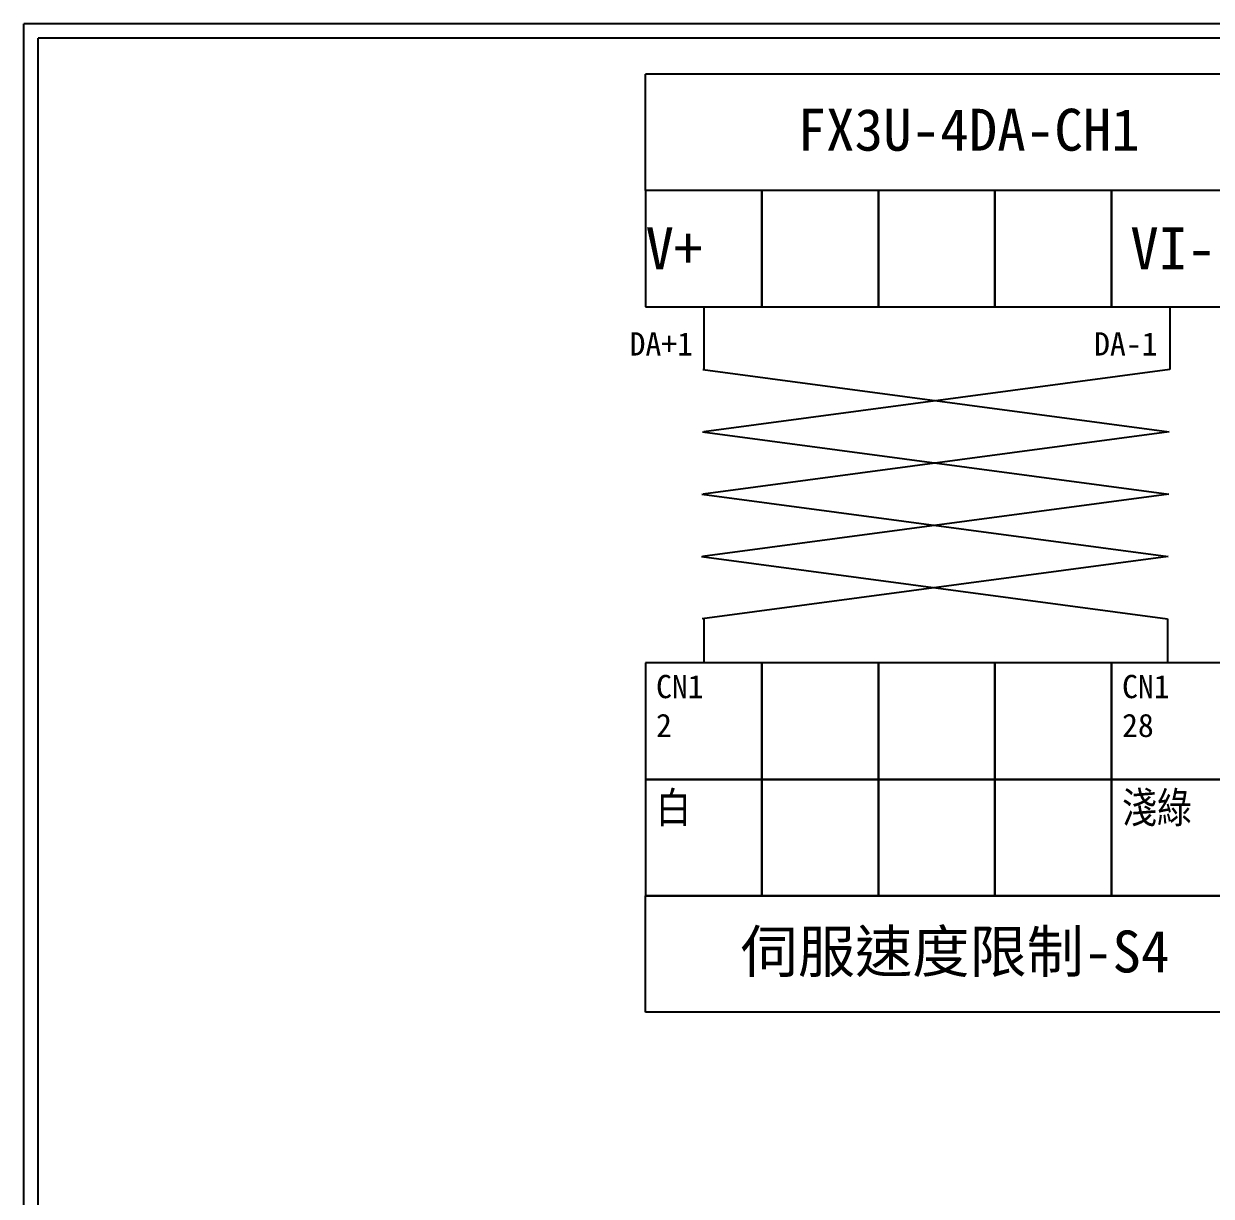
# Model space of a CAD drawing. Extents: x 10 to 297, y 3 to 207.
# Drawn here: x 10 to 111.9, y 106.3 to 207 of the extents above; entities that cross this region are included whole.
import ezdxf

# ---------------------------------------------------------------- set-up
doc = ezdxf.new("R2010")
doc.units = 0
doc.layers.get('0').update_dxf_attribs({"linetype": 'CONTINUOUS'})
doc.layers.add('圖框層', color=7, linetype='CONTINUOUS')
doc.styles.add('STSL', font='KAIU.TTF')

msp = doc.modelspace()

# ---------------------------------------------------------------- linework, layer by layer
for p, q in [((63.36, 192.65), (63.36, 202.65)), ((113.36, 202.65), (63.36, 202.65)), ((63.36, 192.65), (63.36, 182.65)), ((73.36, 192.65), (63.36, 192.65)), ((73.36, 182.65), (73.36, 192.65)), ((73.36, 192.65), (73.36, 182.65)), ((83.36, 192.65), (73.36, 192.65)), ((83.36, 182.65), (83.36, 192.65)), ((83.36, 192.65), (83.36, 182.65)), ((93.36, 192.65), (83.36, 192.65)), ((93.36, 182.65), (93.36, 192.65)), ((93.36, 192.65), (93.36, 182.65)), ((103.36, 192.65), (93.36, 192.65)), ((103.36, 182.65), (103.36, 192.65)), ((103.36, 192.65), (103.36, 182.65)), ((113.36, 192.65), (103.36, 192.65)), ((63.36, 182.65), (73.36, 182.65)), ((68.36, 182.65), (68.36, 177.26)), ((73.36, 182.65), (83.36, 182.65)), ((83.36, 182.65), (93.36, 182.65)), ((93.36, 182.65), (103.36, 182.65)), ((103.36, 182.65), (113.36, 182.65)), ((108.36, 182.65), (108.36, 177.27)), ((68.29, 177.27), (108.31, 171.92)), ((108.36, 177.27), (68.36, 171.92)), ((68.25, 171.92), (108.27, 166.57)), ((108.31, 171.92), (68.31, 166.57)), ((68.36, 171.92), (68.36, 171.9)), ((68.2, 166.57), (108.22, 161.22)), ((108.27, 166.57), (68.27, 161.22)), ((68.36, 166.57), (68.36, 166.55)), ((68.16, 161.22), (108.18, 155.86)), ((108.22, 161.22), (68.22, 155.86)), ((68.36, 161.23), (68.36, 161.19)), ((68.36, 155.88), (68.36, 152.09)), ((108.18, 155.86), (108.18, 152.09)), ((113.36, 152.09), (63.36, 152.09)), ((63.36, 152.09), (63.36, 142.09)), ((73.36, 152.09), (63.36, 152.09)), ((73.36, 142.09), (73.36, 152.09)), ((73.36, 152.09), (73.36, 142.09)), ((83.36, 152.09), (73.36, 152.09)), ((83.36, 142.09), (83.36, 152.09)), ((83.36, 152.09), (83.36, 142.09)), ((93.36, 152.09), (83.36, 152.09)), ((93.36, 142.09), (93.36, 152.09)), ((93.36, 152.09), (93.36, 142.09)), ((103.36, 152.09), (93.36, 152.09)), ((103.36, 142.09), (103.36, 152.09)), ((103.36, 152.09), (103.36, 142.09)), ((113.36, 152.09), (103.36, 152.09)), ((63.36, 142.09), (73.36, 142.09)), ((113.36, 142.09), (63.36, 142.09)), ((63.36, 142.09), (63.36, 132.09)), ((73.36, 142.09), (83.36, 142.09)), ((73.36, 132.09), (73.36, 142.09)), ((73.36, 142.09), (73.36, 132.09)), ((83.36, 142.09), (93.36, 142.09)), ((83.36, 132.09), (83.36, 142.09)), ((83.36, 142.09), (83.36, 132.09)), ((93.36, 142.09), (103.36, 142.09)), ((93.36, 132.09), (93.36, 142.09)), ((93.36, 142.09), (93.36, 132.09)), ((103.36, 142.09), (113.36, 142.09)), ((103.36, 132.09), (103.36, 142.09)), ((103.36, 142.09), (103.36, 132.09)), ((73.36, 132.09), (63.36, 132.09)), ((63.36, 122.09), (63.36, 132.09)), ((63.36, 132.09), (73.36, 132.09)), ((113.36, 132.09), (63.36, 132.09)), ((83.36, 132.09), (73.36, 132.09)), ((73.36, 132.09), (83.36, 132.09)), ((93.36, 132.09), (83.36, 132.09)), ((83.36, 132.09), (93.36, 132.09)), ((103.36, 132.09), (93.36, 132.09)), ((93.36, 132.09), (103.36, 132.09)), ((113.36, 132.09), (103.36, 132.09)), ((103.36, 132.09), (113.36, 132.09)), ((73.36, 122.09), (63.36, 122.09)), ((83.36, 122.09), (73.36, 122.09)), ((93.36, 122.09), (83.36, 122.09)), ((103.36, 122.09), (93.36, 122.09)), ((113.36, 122.09), (103.36, 122.09))]:
    msp.add_line(p, q)
at = {"layer": '圖框層', "color": 7}
for p, q in [((297, 206.97), (10, 206.97)), ((10, 3), (10, 206.97)), ((295.75, 205.72), (11.25, 205.72)), ((11.25, 4.25), (11.25, 205.72))]:
    msp.add_line(p, q, dxfattribs=at)

# ---------------------------------------------------------------- texts
at = {"width": 8.2913, "attachment_point": 1}
for s, insert, char_height in [('CN1\\P2', (64.27, 151.06), 2), ('CN1\\P28', (104.27, 151.06), 2), ('{\\Fromanc,chineset|c136;白}', (64.27, 141.06), 3), ('{\\Fromanc,chineset|c136;淺綠}', (104.27, 141.06), 3)]:
    msp.add_mtext(s, dxfattribs=dict(at, insert=insert, char_height=char_height))
at = {"layer": '圖框層', "color": 4, "style": 'STSL'}
for s, height, p in [('FX3U-4DA-CH1', 3.6, (76.41, 196.07)), ('V+', 3.6, (63.36, 185.89)), ('VI-', 3.6, (104.97, 185.89)), ('DA+1', 2, (62, 178.48)), ('DA-1', 2, (101.87, 178.48)), ('伺服速度限制-S4', 3.6, (71.53, 125.51))]:
    msp.add_text(s, height=height, dxfattribs=at).set_placement(p)

doc.saveas('drawing.dxf')
